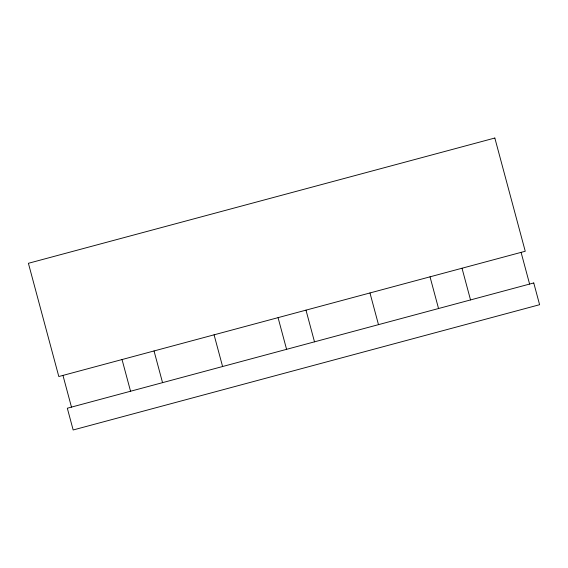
<?xml version="1.0" encoding="UTF-8"?>
<svg xmlns="http://www.w3.org/2000/svg" width="568" height="568" viewBox="0 0 568 568"><rect width="100%" height="100%" fill="white"/><g stroke="black" fill="none" stroke-linecap="round" stroke-linejoin="round"><path stroke-width="0.85" d="M521.09 252.369L529.603 284.064M462.018 268.231L470.531 299.932M430.026 276.829L438.539 308.523M369.974 292.953L378.487 324.655M305.989 310.142L314.502 341.837M278.071 317.64L286.584 349.334M214.079 334.822L222.592 366.523M154.034 350.953L162.547 382.647M122.035 359.544L130.555 391.245M62.963 375.412L71.476 407.107M494.834 138.024L28.4 263.296L58.809 376.527L525.244 251.255L494.834 138.024M533.757 282.949L67.322 408.222L73.165 429.976L539.6 304.704L533.757 282.949"/></g></svg>
